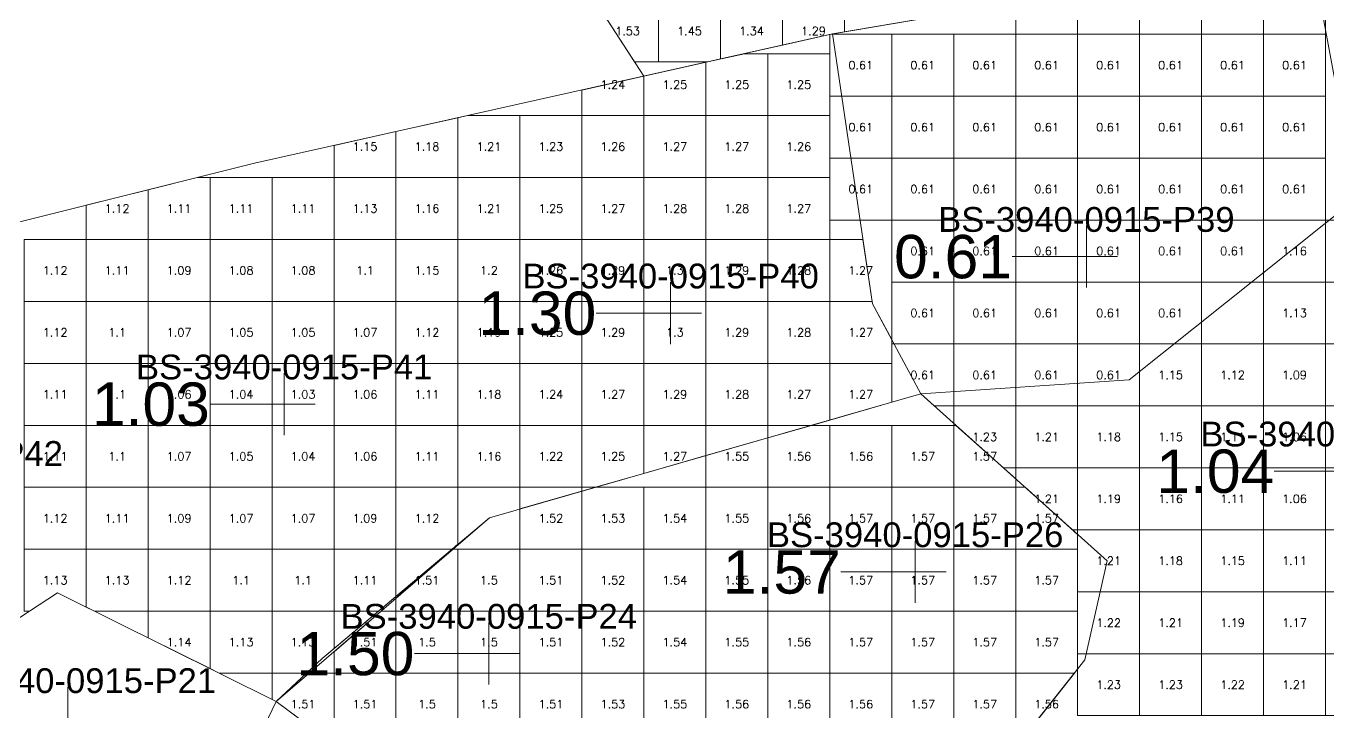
# Model space of a CAD drawing. Header units: inches. Extents: x 470001 to 470123, y 4349638 to 4349734.
# Drawn here: x 470027.65 to 470048.66, y 4349647.57 to 4349658.65 of the extents above; entities that cross this region are included whole.
import ezdxf
from ezdxf.enums import TextEntityAlignment as Align

# ---------------------------------------------------------------- set-up
doc = ezdxf.new("R2010")
doc.units = ezdxf.units.IN
doc.header["$MEASUREMENT"] = 0
for name, color, linetype, lineweight in [('0.500-1.000', 7, 'Continuous', 0), ('1.500-3.000', 7, 'Continuous', 0), ('点', 7, 'Continuous', 0), ('爆区方格网', 7, 'Continuous', 0), ('线条', 7, 'Continuous', 0), ('钻孔', 7, 'Continuous', 0)]:
    doc.layers.add(name, color=color, linetype=linetype, lineweight=lineweight)
doc.styles.add('3dmine_textStyle_1', font='txt.shx', dxfattribs={"height": 1, "bigfont": 'gbcbig.shx'})
doc.styles.add('3dmine_textStyle_2', font='arial.ttf', dxfattribs={"height": 1})

msp = doc.modelspace()

# ---------------------------------------------------------------- hatches: boundary and pattern name
at = {"layer": '钻孔', "linetype": 'Continuous', "lineweight": 0, "true_color": 0x00ffff, "extrusion": (0, 1, 0)}
msp.add_hatch(color=4, dxfattribs=at).paths.add_polyline_path([(-470045.76, 3930.209), (-470044.76, 3930.209), (-470044.76, 3940.209), (-470045.76, 3940.209)], flags=0)
at = {"layer": '钻孔', "linetype": 'Continuous', "lineweight": 0, "true_color": 0x0000ff, "extrusion": (0, 1, 0)}
for points in [[(-470039.051, 3929.98), (-470038.051, 3929.98), (-470038.051, 3939.98), (-470039.051, 3939.98)], [(-470032.815, 3929.726), (-470031.815, 3929.726), (-470031.815, 3939.726), (-470032.815, 3939.726)]]:
    msp.add_hatch(color=5, dxfattribs=at).paths.add_polyline_path(points, flags=0)
at = {"layer": '钻孔', "linetype": 'Continuous', "lineweight": 0, "true_color": 0xff0000, "extrusion": (0, 1, 0)}
for points in [[(-470042.997, 3930.263), (-470041.997, 3930.263), (-470041.997, 3940.263), (-470042.997, 3940.263)], [(-470036.116, 3930.095), (-470035.116, 3930.095), (-470035.116, 3940.095), (-470036.116, 3940.095)]]:
    msp.add_hatch(color=1, dxfattribs=at).paths.add_polyline_path(points, flags=0)

# ---------------------------------------------------------------- linework, layer by layer
at = {"color": 1, "linetype": 'Continuous', "lineweight": 0, "true_color": 0xff0000, "elevation": 1971.02}
msp.add_lwpolyline([(470029.747, 4349659.666), (470036.478, 4349659.6), (470037.619, 4349657.838), (470040.643, 4349658.515), (470048.386, 4349659.836), (470053.816, 4349660.878)], dxfattribs=at)
at = {"color": 7, "linetype": 'Continuous', "lineweight": 0}
for points, elevation in [([(470053.816, 4349660.878), (470048.386, 4349659.836), (470049.125, 4349655.871)], 3935.364), ([(470000.618, 4349644.028), (470003.426, 4349640.811), (470006.746, 4349640.564), (470011.725, 4349638.697), (470020.866, 4349638.2), (470021.897, 4349640.896), (470023.219, 4349642.756), (470026.249, 4349644.911), (470024.15, 4349646.879), (470028.158, 4349649.496), (470031.686, 4349647.744), (470032.425, 4349648.437), (470035.13, 4349650.711), (470042.09, 4349652.708), (470042.09, 4349652.708), (470041.308, 4349654.163), (470040.661, 4349658.519), (470031.336, 4349656.433), (470025.068, 4349654.87), (470017.277, 4349652.328), (470006.69, 4349647.902), (470003.474, 4349646.45), (470000.618, 4349644.028)], 3935.364), ([(470027.679, 4349645.435), (470030.993, 4349646.298), (470031.686, 4349647.744), (470035.317, 4349645.041), (470039.466, 4349642.957), (470042.451, 4349644.322), (470042.562, 4349645.668), (470044.736, 4349648.414), (470045.096, 4349650.012), (470042.09, 4349652.708), (470045.45, 4349652.937), (470049.125, 4349655.871)], 3935.363)]:
    msp.add_lwpolyline(points, dxfattribs=dict(at, elevation=elevation))
at = {"layer": '0.500-1.000', "color": 4, "linetype": 'Continuous', "lineweight": 0, "true_color": 0x00ffff}
msp.add_lwpolyline([(470049.125, 4349655.871), (470045.45, 4349652.937), (470042.09, 4349652.708), (470041.308, 4349654.163), (470040.661, 4349658.519), (470048.386, 4349659.836), (470049.125, 4349655.871)], dxfattribs=at)
at = {"layer": '1.500-3.000', "color": 1, "linetype": 'Continuous', "lineweight": 0, "true_color": 0xff0000}
msp.add_lwpolyline([(470045.096, 4349650.012), (470044.736, 4349648.414), (470043.047, 4349646.28), (470042.562, 4349645.668), (470042.451, 4349644.322), (470039.466, 4349642.957), (470035.741, 4349644.828), (470035.317, 4349645.041), (470031.686, 4349647.744), (470035.13, 4349650.711), (470038.1, 4349651.563), (470042.09, 4349652.708), (470045.096, 4349650.012)], dxfattribs=at)
at = {"layer": '点', "color": 138, "linetype": 'Continuous', "lineweight": 0, "true_color": 0x004c4c}
for points, elevation in [([(470044.76, 4349654.425), (470044.76, 4349655.425)], 3940.209), ([(470045.26, 4349654.925), (470044.26, 4349654.925)], 3940.209), ([(470038.051, 4349653.512), (470038.051, 4349654.512)], 3939.98), ([(470038.551, 4349654.012), (470037.551, 4349654.012)], 3939.98), ([(470031.815, 4349652.043), (470031.815, 4349653.043)], 3939.726), ([(470032.315, 4349652.543), (470031.315, 4349652.543)], 3939.726), ([(470049.492, 4349651.461), (470048.492, 4349651.461)], 3940.596), ([(470041.997, 4349649.335), (470041.997, 4349650.335)], 3940.263), ([(470042.497, 4349649.835), (470041.497, 4349649.835)], 3940.263), ([(470035.116, 4349648.018), (470035.116, 4349649.018)], 3940.095), ([(470035.616, 4349648.518), (470034.616, 4349648.518)], 3940.095), ([(470028.325, 4349646.98), (470028.325, 4349647.98)], 3939.775)]:
    msp.add_lwpolyline(points, dxfattribs=dict(at, elevation=elevation))
at = {"layer": '爆区方格网', "color": 4, "linetype": 'Continuous', "lineweight": 0, "true_color": 0x00ffff, "elevation": 3940.209}
for points in [[(470046.619, 4349658.515), (470045.619, 4349658.515), (470045.619, 4349659.364), (470046.5, 4349659.515), (470046.619, 4349659.515), (470046.619, 4349658.515)], [(470047.619, 4349658.515), (470046.619, 4349658.515), (470046.619, 4349659.515), (470047.619, 4349659.515), (470047.619, 4349658.515)], [(470048.619, 4349658.515), (470047.619, 4349658.515), (470047.619, 4349659.515), (470048.619, 4349659.515), (470048.619, 4349658.515)], [(470045.619, 4349658.515), (470044.619, 4349658.515), (470044.619, 4349659.194), (470045.619, 4349659.364), (470045.619, 4349658.515)], [(470044.619, 4349658.515), (470043.619, 4349658.515), (470043.619, 4349659.023), (470044.619, 4349659.194), (470044.619, 4349658.515)], [(470041.619, 4349657.515), (470040.619, 4349657.515), (470040.619, 4349658.509), (470040.643, 4349658.515), (470041.619, 4349658.515), (470041.619, 4349657.515)], [(470042.619, 4349657.515), (470041.619, 4349657.515), (470041.619, 4349658.515), (470042.619, 4349658.515), (470042.619, 4349657.515)], [(470043.619, 4349657.515), (470042.619, 4349657.515), (470042.619, 4349658.515), (470043.619, 4349658.515), (470043.619, 4349657.515)], [(470044.619, 4349657.515), (470043.619, 4349657.515), (470043.619, 4349658.515), (470044.619, 4349658.515), (470044.619, 4349657.515)], [(470045.619, 4349657.515), (470044.619, 4349657.515), (470044.619, 4349658.515), (470045.619, 4349658.515), (470045.619, 4349657.515)], [(470046.619, 4349657.515), (470045.619, 4349657.515), (470045.619, 4349658.515), (470046.619, 4349658.515), (470046.619, 4349657.515)], [(470047.619, 4349657.515), (470046.619, 4349657.515), (470046.619, 4349658.515), (470047.619, 4349658.515), (470047.619, 4349657.515)], [(470048.619, 4349657.515), (470047.619, 4349657.515), (470047.619, 4349658.515), (470048.619, 4349658.515), (470048.619, 4349657.515)], [(470041.619, 4349656.515), (470040.619, 4349656.515), (470040.619, 4349657.515), (470041.619, 4349657.515), (470041.619, 4349656.515)], [(470042.619, 4349656.515), (470041.619, 4349656.515), (470041.619, 4349657.515), (470042.619, 4349657.515), (470042.619, 4349656.515)], [(470043.619, 4349656.515), (470042.619, 4349656.515), (470042.619, 4349657.515), (470043.619, 4349657.515), (470043.619, 4349656.515)], [(470044.619, 4349656.515), (470043.619, 4349656.515), (470043.619, 4349657.515), (470044.619, 4349657.515), (470044.619, 4349656.515)], [(470045.619, 4349656.515), (470044.619, 4349656.515), (470044.619, 4349657.515), (470045.619, 4349657.515), (470045.619, 4349656.515)], [(470046.619, 4349656.515), (470045.619, 4349656.515), (470045.619, 4349657.515), (470046.619, 4349657.515), (470046.619, 4349656.515)], [(470047.619, 4349656.515), (470046.619, 4349656.515), (470046.619, 4349657.515), (470047.619, 4349657.515), (470047.619, 4349656.515)], [(470048.619, 4349656.515), (470047.619, 4349656.515), (470047.619, 4349657.515), (470048.619, 4349657.515), (470048.619, 4349656.515)], [(470041.619, 4349655.515), (470040.619, 4349655.515), (470040.619, 4349656.515), (470041.619, 4349656.515), (470041.619, 4349655.515)], [(470042.619, 4349655.515), (470041.619, 4349655.515), (470041.619, 4349656.515), (470042.619, 4349656.515), (470042.619, 4349655.515)], [(470043.619, 4349655.515), (470042.619, 4349655.515), (470042.619, 4349656.515), (470043.619, 4349656.515), (470043.619, 4349655.515)], [(470044.619, 4349655.515), (470043.619, 4349655.515), (470043.619, 4349656.515), (470044.619, 4349656.515), (470044.619, 4349655.515)], [(470045.619, 4349655.515), (470044.619, 4349655.515), (470044.619, 4349656.515), (470045.619, 4349656.515), (470045.619, 4349655.515)], [(470046.619, 4349655.515), (470045.619, 4349655.515), (470045.619, 4349656.515), (470046.619, 4349656.515), (470046.619, 4349655.515)], [(470047.619, 4349655.515), (470046.619, 4349655.515), (470046.619, 4349656.515), (470047.619, 4349656.515), (470047.619, 4349655.515)], [(470048.619, 4349655.515), (470047.619, 4349655.515), (470047.619, 4349656.515), (470048.619, 4349656.515), (470048.619, 4349655.515)], [(470042.619, 4349654.515), (470041.619, 4349654.515), (470041.619, 4349655.515), (470042.619, 4349655.515), (470042.619, 4349654.515)], [(470043.619, 4349654.515), (470042.619, 4349654.515), (470042.619, 4349655.515), (470043.619, 4349655.515), (470043.619, 4349654.515)], [(470044.619, 4349654.515), (470043.619, 4349654.515), (470043.619, 4349655.515), (470044.619, 4349655.515), (470044.619, 4349654.515)], [(470045.619, 4349654.515), (470044.619, 4349654.515), (470044.619, 4349655.515), (470045.619, 4349655.515), (470045.619, 4349654.515)], [(470046.619, 4349654.515), (470045.619, 4349654.515), (470045.619, 4349655.515), (470046.619, 4349655.515), (470046.619, 4349654.515)], [(470047.619, 4349654.515), (470046.619, 4349654.515), (470046.619, 4349655.515), (470047.619, 4349655.515), (470047.619, 4349654.515)], [(470042.619, 4349653.515), (470041.619, 4349653.515), (470041.619, 4349654.515), (470042.619, 4349654.515), (470042.619, 4349653.515)], [(470043.619, 4349653.515), (470042.619, 4349653.515), (470042.619, 4349654.515), (470043.619, 4349654.515), (470043.619, 4349653.515)], [(470044.619, 4349653.515), (470043.619, 4349653.515), (470043.619, 4349654.515), (470044.619, 4349654.515), (470044.619, 4349653.515)], [(470045.619, 4349653.515), (470044.619, 4349653.515), (470044.619, 4349654.515), (470045.619, 4349654.515), (470045.619, 4349653.515)], [(470046.619, 4349653.515), (470045.619, 4349653.515), (470045.619, 4349654.515), (470046.619, 4349654.515), (470046.619, 4349653.515)], [(470042.619, 4349652.515), (470042.305, 4349652.515), (470042.09, 4349652.708), (470041.619, 4349652.573), (470041.619, 4349653.515), (470042.619, 4349653.515), (470042.619, 4349652.515)], [(470043.619, 4349652.515), (470042.619, 4349652.515), (470042.619, 4349653.515), (470043.619, 4349653.515), (470043.619, 4349652.515)], [(470044.619, 4349652.515), (470043.619, 4349652.515), (470043.619, 4349653.515), (470044.619, 4349653.515), (470044.619, 4349652.515)], [(470045.619, 4349652.515), (470044.619, 4349652.515), (470044.619, 4349653.515), (470045.619, 4349653.515), (470045.619, 4349652.515)]]:
    msp.add_lwpolyline(points, dxfattribs=at)
at = {"layer": '爆区方格网', "color": 1, "linetype": 'Continuous', "lineweight": 0, "true_color": 0xff0000}
for points, elevation in [([(470037.856, 4349658.067), (470037.47, 4349658.067), (470036.856, 4349659.016), (470036.856, 4349659.067), (470037.856, 4349659.067), (470037.856, 4349658.067)], 3941.2), ([(470038.856, 4349658.115), (470038.644, 4349658.067), (470037.856, 4349658.067), (470037.856, 4349659.067), (470038.856, 4349659.067), (470038.856, 4349658.115)], 3941.2), ([(470039.856, 4349658.339), (470038.856, 4349658.115), (470038.856, 4349659.067), (470039.856, 4349659.067), (470039.856, 4349658.339)], 3941.2), ([(470040.856, 4349658.551), (470040.643, 4349658.515), (470039.856, 4349658.339), (470039.856, 4349659.067), (470040.856, 4349659.067), (470040.856, 4349658.551)], 3941.2), ([(470039.619, 4349651.999), (470038.619, 4349651.712), (470038.619, 4349652.201), (470039.619, 4349652.201), (470039.619, 4349651.999)], 3940.263), ([(470039.619, 4349651.999), (470039.619, 4349652.201), (470040.324, 4349652.201), (470039.619, 4349651.999)], 3940.263), ([(470040.619, 4349651.201), (470039.619, 4349651.201), (470039.619, 4349651.999), (470040.324, 4349652.201), (470040.619, 4349652.201), (470040.619, 4349651.201)], 3940.263), ([(470041.619, 4349651.201), (470040.619, 4349651.201), (470040.619, 4349652.201), (470041.619, 4349652.201), (470041.619, 4349651.201)], 3940.263), ([(470042.619, 4349651.201), (470041.619, 4349651.201), (470041.619, 4349652.201), (470042.619, 4349652.201), (470042.619, 4349651.201)], 3940.263), ([(470043.619, 4349651.336), (470043.619, 4349651.201), (470042.619, 4349651.201), (470042.619, 4349652.201), (470042.655, 4349652.201), (470043.619, 4349651.336)], 3940.263), ([(470039.619, 4349651.201), (470038.619, 4349651.201), (470038.619, 4349651.712), (470039.619, 4349651.999), (470039.619, 4349651.201)], 3940.263), ([(470036.619, 4349651.138), (470035.619, 4349650.851), (470035.619, 4349651.201), (470036.619, 4349651.201), (470036.619, 4349651.138)], 3940.263), ([(470036.619, 4349650.201), (470035.619, 4349650.201), (470035.619, 4349650.851), (470036.619, 4349651.138), (470036.619, 4349650.201)], 3940.263), ([(470036.619, 4349651.138), (470036.619, 4349651.201), (470036.839, 4349651.201), (470036.619, 4349651.138)], 3940.263), ([(470037.619, 4349650.201), (470036.619, 4349650.201), (470036.619, 4349651.138), (470036.839, 4349651.201), (470037.619, 4349651.201), (470037.619, 4349650.201)], 3940.263), ([(470038.619, 4349650.201), (470037.619, 4349650.201), (470037.619, 4349651.201), (470038.619, 4349651.201), (470038.619, 4349650.201)], 3940.263), ([(470039.619, 4349650.201), (470038.619, 4349650.201), (470038.619, 4349651.201), (470039.619, 4349651.201), (470039.619, 4349650.201)], 3940.263), ([(470040.619, 4349650.201), (470039.619, 4349650.201), (470039.619, 4349651.201), (470040.619, 4349651.201), (470040.619, 4349650.201)], 3940.263), ([(470041.619, 4349650.201), (470040.619, 4349650.201), (470040.619, 4349651.201), (470041.619, 4349651.201), (470041.619, 4349650.201)], 3940.263), ([(470042.619, 4349650.201), (470041.619, 4349650.201), (470041.619, 4349651.201), (470042.619, 4349651.201), (470042.619, 4349650.201)], 3940.263), ([(470043.619, 4349650.201), (470042.619, 4349650.201), (470042.619, 4349651.201), (470043.619, 4349651.201), (470043.619, 4349650.201)], 3940.263), ([(470044.619, 4349650.439), (470044.619, 4349650.201), (470043.619, 4349650.201), (470043.619, 4349651.201), (470043.77, 4349651.201), (470044.619, 4349650.439)], 3940.263), ([(470033.619, 4349649.44), (470033.619, 4349650.201), (470034.524, 4349650.201), (470033.619, 4349649.44)], 3940.263), ([(470034.619, 4349649.201), (470033.619, 4349649.201), (470033.619, 4349649.409), (470034.539, 4349650.201), (470034.619, 4349650.201), (470034.619, 4349649.201)], 3940.263), ([(470035.619, 4349649.201), (470034.619, 4349649.201), (470034.619, 4349650.201), (470035.619, 4349650.201), (470035.619, 4349649.201)], 3940.263), ([(470036.619, 4349649.201), (470035.619, 4349649.201), (470035.619, 4349650.201), (470036.619, 4349650.201), (470036.619, 4349649.201)], 3940.263), ([(470037.619, 4349649.201), (470036.619, 4349649.201), (470036.619, 4349650.201), (470037.619, 4349650.201), (470037.619, 4349649.201)], 3940.263), ([(470038.619, 4349649.201), (470037.619, 4349649.201), (470037.619, 4349650.201), (470038.619, 4349650.201), (470038.619, 4349649.201)], 3940.263), ([(470039.619, 4349649.201), (470038.619, 4349649.201), (470038.619, 4349650.201), (470039.619, 4349650.201), (470039.619, 4349649.201)], 3940.263), ([(470040.619, 4349649.201), (470039.619, 4349649.201), (470039.619, 4349650.201), (470040.619, 4349650.201), (470040.619, 4349649.201)], 3940.263), ([(470041.619, 4349649.201), (470040.619, 4349649.201), (470040.619, 4349650.201), (470041.619, 4349650.201), (470041.619, 4349649.201)], 3940.263), ([(470042.619, 4349649.201), (470041.619, 4349649.201), (470041.619, 4349650.201), (470042.619, 4349650.201), (470042.619, 4349649.201)], 3940.263), ([(470043.619, 4349649.201), (470042.619, 4349649.201), (470042.619, 4349650.201), (470043.619, 4349650.201), (470043.619, 4349649.201)], 3940.263), ([(470044.619, 4349649.201), (470043.619, 4349649.201), (470043.619, 4349650.201), (470044.619, 4349650.201), (470044.619, 4349649.201)], 3940.263), ([(470032.619, 4349648.599), (470032.619, 4349649.201), (470033.335, 4349649.201), (470032.619, 4349648.599)], 3940.263), ([(470033.619, 4349648.201), (470032.619, 4349648.201), (470032.619, 4349648.548), (470033.378, 4349649.201), (470033.619, 4349649.201), (470033.619, 4349648.201)], 3940.263), ([(470034.619, 4349648.201), (470033.619, 4349648.201), (470033.619, 4349649.201), (470034.619, 4349649.201), (470034.619, 4349648.201)], 3940.263), ([(470035.619, 4349648.201), (470034.619, 4349648.201), (470034.619, 4349649.201), (470035.619, 4349649.201), (470035.619, 4349648.201)], 3940.263), ([(470036.619, 4349648.201), (470035.619, 4349648.201), (470035.619, 4349649.201), (470036.619, 4349649.201), (470036.619, 4349648.201)], 3940.263), ([(470037.619, 4349648.201), (470036.619, 4349648.201), (470036.619, 4349649.201), (470037.619, 4349649.201), (470037.619, 4349648.201)], 3940.263), ([(470038.619, 4349648.201), (470037.619, 4349648.201), (470037.619, 4349649.201), (470038.619, 4349649.201), (470038.619, 4349648.201)], 3940.263), ([(470039.619, 4349648.201), (470038.619, 4349648.201), (470038.619, 4349649.201), (470039.619, 4349649.201), (470039.619, 4349648.201)], 3940.263), ([(470040.619, 4349648.201), (470039.619, 4349648.201), (470039.619, 4349649.201), (470040.619, 4349649.201), (470040.619, 4349648.201)], 3940.263), ([(470041.619, 4349648.201), (470040.619, 4349648.201), (470040.619, 4349649.201), (470041.619, 4349649.201), (470041.619, 4349648.201)], 3940.263), ([(470042.619, 4349648.201), (470041.619, 4349648.201), (470041.619, 4349649.201), (470042.619, 4349649.201), (470042.619, 4349648.201)], 3940.263), ([(470043.619, 4349648.201), (470042.619, 4349648.201), (470042.619, 4349649.201), (470043.619, 4349649.201), (470043.619, 4349648.201)], 3940.263), ([(470044.619, 4349648.266), (470044.568, 4349648.201), (470043.619, 4349648.201), (470043.619, 4349649.201), (470044.619, 4349649.201), (470044.619, 4349648.266)], 3940.263), ([(470031.686, 4349647.744), (470031.619, 4349647.778), (470031.619, 4349648.201), (470032.174, 4349648.201), (470031.686, 4349647.744)], 3940.263), ([(470032.619, 4349647.201), (470032.415, 4349647.201), (470031.686, 4349647.744), (470032.217, 4349648.201), (470032.619, 4349648.201), (470032.619, 4349647.201)], 3940.263), ([(470033.619, 4349647.201), (470032.619, 4349647.201), (470032.619, 4349648.201), (470033.619, 4349648.201), (470033.619, 4349647.201)], 3940.263), ([(470034.619, 4349647.201), (470033.619, 4349647.201), (470033.619, 4349648.201), (470034.619, 4349648.201), (470034.619, 4349647.201)], 3940.263), ([(470035.619, 4349647.201), (470034.619, 4349647.201), (470034.619, 4349648.201), (470035.619, 4349648.201), (470035.619, 4349647.201)], 3940.263), ([(470036.619, 4349647.201), (470035.619, 4349647.201), (470035.619, 4349648.201), (470036.619, 4349648.201), (470036.619, 4349647.201)], 3940.263), ([(470037.619, 4349647.201), (470036.619, 4349647.201), (470036.619, 4349648.201), (470037.619, 4349648.201), (470037.619, 4349647.201)], 3940.263), ([(470038.619, 4349647.201), (470037.619, 4349647.201), (470037.619, 4349648.201), (470038.619, 4349648.201), (470038.619, 4349647.201)], 3940.263), ([(470039.619, 4349647.201), (470038.619, 4349647.201), (470038.619, 4349648.201), (470039.619, 4349648.201), (470039.619, 4349647.201)], 3940.263), ([(470040.619, 4349647.201), (470039.619, 4349647.201), (470039.619, 4349648.201), (470040.619, 4349648.201), (470040.619, 4349647.201)], 3940.263), ([(470041.619, 4349647.201), (470040.619, 4349647.201), (470040.619, 4349648.201), (470041.619, 4349648.201), (470041.619, 4349647.201)], 3940.263), ([(470042.619, 4349647.201), (470041.619, 4349647.201), (470041.619, 4349648.201), (470042.619, 4349648.201), (470042.619, 4349647.201)], 3940.263), ([(470043.619, 4349647.201), (470042.619, 4349647.201), (470042.619, 4349648.201), (470043.619, 4349648.201), (470043.619, 4349647.201)], 3940.263), ([(470043.776, 4349647.201), (470043.619, 4349647.201), (470043.619, 4349648.201), (470044.568, 4349648.201), (470043.776, 4349647.201)], 3940.263)]:
    msp.add_lwpolyline(points, dxfattribs=dict(at, elevation=elevation))
at = {"layer": '爆区方格网', "color": 5, "linetype": 'Continuous', "lineweight": 0, "true_color": 0x0000ff}
for points, elevation in [([(470039.619, 4349657.201), (470038.619, 4349657.201), (470038.619, 4349658.062), (470039.242, 4349658.201), (470039.619, 4349658.201), (470039.619, 4349657.201)], 3938.734), ([(470040.619, 4349657.515), (470040.619, 4349657.201), (470039.619, 4349657.201), (470039.619, 4349658.201), (470040.619, 4349658.201), (470040.619, 4349657.515)], 3938.734), ([(470038.619, 4349657.201), (470037.619, 4349657.201), (470037.619, 4349657.838), (470038.619, 4349658.062), (470038.619, 4349657.201)], 3938.734), ([(470037.619, 4349657.201), (470036.619, 4349657.201), (470036.619, 4349657.614), (470037.619, 4349657.838), (470037.619, 4349657.201)], 3938.734), ([(470034.619, 4349656.201), (470033.619, 4349656.201), (470033.619, 4349656.943), (470034.619, 4349657.167), (470034.619, 4349656.201)], 3938.734), ([(470035.619, 4349656.201), (470034.619, 4349656.201), (470034.619, 4349657.167), (470034.772, 4349657.201), (470035.619, 4349657.201), (470035.619, 4349656.201)], 3938.734), ([(470036.619, 4349656.201), (470035.619, 4349656.201), (470035.619, 4349657.201), (470036.619, 4349657.201), (470036.619, 4349656.201)], 3938.734), ([(470037.619, 4349656.201), (470036.619, 4349656.201), (470036.619, 4349657.201), (470037.619, 4349657.201), (470037.619, 4349656.201)], 3938.734), ([(470038.619, 4349656.201), (470037.619, 4349656.201), (470037.619, 4349657.201), (470038.619, 4349657.201), (470038.619, 4349656.201)], 3938.734), ([(470039.619, 4349656.201), (470038.619, 4349656.201), (470038.619, 4349657.201), (470039.619, 4349657.201), (470039.619, 4349656.201)], 3938.734), ([(470040.619, 4349656.515), (470040.619, 4349656.201), (470039.619, 4349656.201), (470039.619, 4349657.201), (470040.619, 4349657.201), (470040.619, 4349656.515)], 3938.734), ([(470033.619, 4349656.201), (470032.619, 4349656.201), (470032.619, 4349656.72), (470033.619, 4349656.943), (470033.619, 4349656.201)], 3938.734), ([(470030.619, 4349655.201), (470029.619, 4349655.201), (470029.619, 4349656.005), (470030.408, 4349656.201), (470030.619, 4349656.201), (470030.619, 4349655.201)], 3938.734), ([(470031.619, 4349655.201), (470030.619, 4349655.201), (470030.619, 4349656.201), (470031.619, 4349656.201), (470031.619, 4349655.201)], 3938.734), ([(470032.619, 4349655.201), (470031.619, 4349655.201), (470031.619, 4349656.201), (470032.619, 4349656.201), (470032.619, 4349655.201)], 3938.734), ([(470033.619, 4349655.201), (470032.619, 4349655.201), (470032.619, 4349656.201), (470033.619, 4349656.201), (470033.619, 4349655.201)], 3938.734), ([(470034.619, 4349655.201), (470033.619, 4349655.201), (470033.619, 4349656.201), (470034.619, 4349656.201), (470034.619, 4349655.201)], 3938.734), ([(470035.619, 4349655.201), (470034.619, 4349655.201), (470034.619, 4349656.201), (470035.619, 4349656.201), (470035.619, 4349655.201)], 3938.734), ([(470036.619, 4349655.201), (470035.619, 4349655.201), (470035.619, 4349656.201), (470036.619, 4349656.201), (470036.619, 4349655.201)], 3938.734), ([(470037.619, 4349655.201), (470036.619, 4349655.201), (470036.619, 4349656.201), (470037.619, 4349656.201), (470037.619, 4349655.201)], 3938.734), ([(470038.619, 4349655.201), (470037.619, 4349655.201), (470037.619, 4349656.201), (470038.619, 4349656.201), (470038.619, 4349655.201)], 3938.734), ([(470039.619, 4349655.201), (470038.619, 4349655.201), (470038.619, 4349656.201), (470039.619, 4349656.201), (470039.619, 4349655.201)], 3938.734), ([(470040.619, 4349655.515), (470040.619, 4349655.201), (470039.619, 4349655.201), (470039.619, 4349656.201), (470040.619, 4349656.201), (470040.619, 4349655.515)], 3938.734), ([(470029.619, 4349655.201), (470028.619, 4349655.201), (470028.619, 4349655.755), (470029.619, 4349656.005), (470029.619, 4349655.201)], 3938.734), ([(470048.619, 4349654.515), (470047.619, 4349654.515), (470047.619, 4349655.515), (470048.619, 4349655.515), (470048.619, 4349654.515)], 3940.213), ([(470049.619, 4349655.213), (470049.619, 4349654.515), (470048.619, 4349654.515), (470048.619, 4349655.515), (470049.392, 4349655.515), (470049.619, 4349655.213)], 3940.213), ([(470028.619, 4349654.201), (470027.619, 4349654.201), (470027.619, 4349655.201), (470028.619, 4349655.201), (470028.619, 4349654.201)], 3938.734), ([(470029.619, 4349654.201), (470028.619, 4349654.201), (470028.619, 4349655.201), (470029.619, 4349655.201), (470029.619, 4349654.201)], 3938.734), ([(470030.619, 4349654.201), (470029.619, 4349654.201), (470029.619, 4349655.201), (470030.619, 4349655.201), (470030.619, 4349654.201)], 3938.734), ([(470031.619, 4349654.201), (470030.619, 4349654.201), (470030.619, 4349655.201), (470031.619, 4349655.201), (470031.619, 4349654.201)], 3938.734), ([(470032.619, 4349654.201), (470031.619, 4349654.201), (470031.619, 4349655.201), (470032.619, 4349655.201), (470032.619, 4349654.201)], 3938.734), ([(470033.619, 4349654.201), (470032.619, 4349654.201), (470032.619, 4349655.201), (470033.619, 4349655.201), (470033.619, 4349654.201)], 3938.734), ([(470034.619, 4349654.201), (470033.619, 4349654.201), (470033.619, 4349655.201), (470034.619, 4349655.201), (470034.619, 4349654.201)], 3938.734), ([(470035.619, 4349654.201), (470034.619, 4349654.201), (470034.619, 4349655.201), (470035.619, 4349655.201), (470035.619, 4349654.201)], 3938.734), ([(470036.619, 4349654.201), (470035.619, 4349654.201), (470035.619, 4349655.201), (470036.619, 4349655.201), (470036.619, 4349654.201)], 3938.734), ([(470037.619, 4349654.201), (470036.619, 4349654.201), (470036.619, 4349655.201), (470037.619, 4349655.201), (470037.619, 4349654.201)], 3938.734), ([(470038.619, 4349654.201), (470037.619, 4349654.201), (470037.619, 4349655.201), (470038.619, 4349655.201), (470038.619, 4349654.201)], 3938.734), ([(470039.619, 4349654.201), (470038.619, 4349654.201), (470038.619, 4349655.201), (470039.619, 4349655.201), (470039.619, 4349654.201)], 3938.734), ([(470040.619, 4349654.201), (470039.619, 4349654.201), (470039.619, 4349655.201), (470040.619, 4349655.201), (470040.619, 4349654.201)], 3938.734), ([(470041.302, 4349654.201), (470040.619, 4349654.201), (470040.619, 4349655.201), (470041.154, 4349655.201), (470041.302, 4349654.201)], 3938.734), ([(470048.619, 4349653.515), (470047.619, 4349653.515), (470047.619, 4349654.515), (470048.619, 4349654.515), (470048.619, 4349653.515)], 3940.213), ([(470049.619, 4349653.515), (470048.619, 4349653.515), (470048.619, 4349654.515), (470049.619, 4349654.515), (470049.619, 4349653.515)], 3940.213), ([(470028.619, 4349653.201), (470027.619, 4349653.201), (470027.619, 4349654.201), (470028.619, 4349654.201), (470028.619, 4349653.201)], 3938.734), ([(470029.619, 4349653.201), (470028.619, 4349653.201), (470028.619, 4349654.201), (470029.619, 4349654.201), (470029.619, 4349653.201)], 3938.734), ([(470030.619, 4349653.201), (470029.619, 4349653.201), (470029.619, 4349654.201), (470030.619, 4349654.201), (470030.619, 4349653.201)], 3938.734), ([(470031.619, 4349653.201), (470030.619, 4349653.201), (470030.619, 4349654.201), (470031.619, 4349654.201), (470031.619, 4349653.201)], 3938.734), ([(470032.619, 4349653.201), (470031.619, 4349653.201), (470031.619, 4349654.201), (470032.619, 4349654.201), (470032.619, 4349653.201)], 3938.734), ([(470033.619, 4349653.201), (470032.619, 4349653.201), (470032.619, 4349654.201), (470033.619, 4349654.201), (470033.619, 4349653.201)], 3938.734), ([(470034.619, 4349653.201), (470033.619, 4349653.201), (470033.619, 4349654.201), (470034.619, 4349654.201), (470034.619, 4349653.201)], 3938.734), ([(470035.619, 4349653.201), (470034.619, 4349653.201), (470034.619, 4349654.201), (470035.619, 4349654.201), (470035.619, 4349653.201)], 3938.734), ([(470036.619, 4349653.201), (470035.619, 4349653.201), (470035.619, 4349654.201), (470036.619, 4349654.201), (470036.619, 4349653.201)], 3938.734), ([(470037.619, 4349653.201), (470036.619, 4349653.201), (470036.619, 4349654.201), (470037.619, 4349654.201), (470037.619, 4349653.201)], 3938.734), ([(470038.619, 4349653.201), (470037.619, 4349653.201), (470037.619, 4349654.201), (470038.619, 4349654.201), (470038.619, 4349653.201)], 3938.734), ([(470039.619, 4349653.201), (470038.619, 4349653.201), (470038.619, 4349654.201), (470039.619, 4349654.201), (470039.619, 4349653.201)], 3938.734), ([(470040.619, 4349653.201), (470039.619, 4349653.201), (470039.619, 4349654.201), (470040.619, 4349654.201), (470040.619, 4349653.201)], 3938.734), ([(470041.308, 4349654.163), (470041.619, 4349653.585), (470041.619, 4349653.515), (470041.619, 4349653.201), (470040.619, 4349653.201), (470040.619, 4349654.201), (470041.302, 4349654.201), (470041.308, 4349654.163)], 3938.734), ([(470046.619, 4349652.515), (470045.619, 4349652.515), (470045.619, 4349653.515), (470046.619, 4349653.515), (470046.619, 4349652.515)], 3940.213), ([(470047.619, 4349652.515), (470046.619, 4349652.515), (470046.619, 4349653.515), (470047.619, 4349653.515), (470047.619, 4349652.515)], 3940.213), ([(470048.619, 4349652.515), (470047.619, 4349652.515), (470047.619, 4349653.515), (470048.619, 4349653.515), (470048.619, 4349652.515)], 3940.213), ([(470049.619, 4349652.515), (470048.619, 4349652.515), (470048.619, 4349653.515), (470049.619, 4349653.515), (470049.619, 4349652.515)], 3940.213), ([(470028.619, 4349652.201), (470027.619, 4349652.201), (470027.619, 4349653.201), (470028.619, 4349653.201), (470028.619, 4349652.201)], 3938.734), ([(470029.619, 4349652.201), (470028.619, 4349652.201), (470028.619, 4349653.201), (470029.619, 4349653.201), (470029.619, 4349652.201)], 3938.734), ([(470030.619, 4349652.201), (470029.619, 4349652.201), (470029.619, 4349653.201), (470030.619, 4349653.201), (470030.619, 4349652.201)], 3938.734), ([(470031.619, 4349652.201), (470030.619, 4349652.201), (470030.619, 4349653.201), (470031.619, 4349653.201), (470031.619, 4349652.201)], 3938.734), ([(470032.619, 4349652.201), (470031.619, 4349652.201), (470031.619, 4349653.201), (470032.619, 4349653.201), (470032.619, 4349652.201)], 3938.734), ([(470033.619, 4349652.201), (470032.619, 4349652.201), (470032.619, 4349653.201), (470033.619, 4349653.201), (470033.619, 4349652.201)], 3938.734), ([(470034.619, 4349652.201), (470033.619, 4349652.201), (470033.619, 4349653.201), (470034.619, 4349653.201), (470034.619, 4349652.201)], 3938.734), ([(470035.619, 4349652.201), (470034.619, 4349652.201), (470034.619, 4349653.201), (470035.619, 4349653.201), (470035.619, 4349652.201)], 3938.734), ([(470036.619, 4349652.201), (470035.619, 4349652.201), (470035.619, 4349653.201), (470036.619, 4349653.201), (470036.619, 4349652.201)], 3938.734), ([(470037.619, 4349652.201), (470036.619, 4349652.201), (470036.619, 4349653.201), (470037.619, 4349653.201), (470037.619, 4349652.201)], 3938.734), ([(470038.619, 4349652.201), (470037.619, 4349652.201), (470037.619, 4349653.201), (470038.619, 4349653.201), (470038.619, 4349652.201)], 3938.734), ([(470039.619, 4349652.201), (470038.619, 4349652.201), (470038.619, 4349653.201), (470039.619, 4349653.201), (470039.619, 4349652.201)], 3938.734), ([(470040.619, 4349652.286), (470040.324, 4349652.201), (470039.619, 4349652.201), (470039.619, 4349653.201), (470040.619, 4349653.201), (470040.619, 4349652.286)], 3938.734), ([(470041.619, 4349652.573), (470040.619, 4349652.286), (470040.619, 4349653.201), (470041.619, 4349653.201), (470041.619, 4349652.573)], 3938.734), ([(470043.619, 4349651.515), (470043.42, 4349651.515), (470042.655, 4349652.201), (470042.619, 4349652.201), (470042.619, 4349652.515), (470043.619, 4349652.515), (470043.619, 4349651.515)], 3940.213), ([(470044.619, 4349651.515), (470043.619, 4349651.515), (470043.619, 4349652.515), (470044.619, 4349652.515), (470044.619, 4349651.515)], 3940.213), ([(470045.619, 4349651.515), (470044.619, 4349651.515), (470044.619, 4349652.515), (470045.619, 4349652.515), (470045.619, 4349651.515)], 3940.213), ([(470046.619, 4349651.515), (470045.619, 4349651.515), (470045.619, 4349652.515), (470046.619, 4349652.515), (470046.619, 4349651.515)], 3940.213), ([(470047.619, 4349651.515), (470046.619, 4349651.515), (470046.619, 4349652.515), (470047.619, 4349652.515), (470047.619, 4349651.515)], 3940.213), ([(470048.619, 4349651.515), (470047.619, 4349651.515), (470047.619, 4349652.515), (470048.619, 4349652.515), (470048.619, 4349651.515)], 3940.213), ([(470049.619, 4349651.515), (470048.619, 4349651.515), (470048.619, 4349652.515), (470049.619, 4349652.515), (470049.619, 4349651.515)], 3940.213), ([(470028.619, 4349651.201), (470027.619, 4349651.201), (470027.619, 4349652.201), (470028.619, 4349652.201), (470028.619, 4349651.201)], 3938.734), ([(470029.619, 4349651.201), (470028.619, 4349651.201), (470028.619, 4349652.201), (470029.619, 4349652.201), (470029.619, 4349651.201)], 3938.734), ([(470030.619, 4349651.201), (470029.619, 4349651.201), (470029.619, 4349652.201), (470030.619, 4349652.201), (470030.619, 4349651.201)], 3938.734), ([(470031.619, 4349651.201), (470030.619, 4349651.201), (470030.619, 4349652.201), (470031.619, 4349652.201), (470031.619, 4349651.201)], 3938.734), ([(470032.619, 4349651.201), (470031.619, 4349651.201), (470031.619, 4349652.201), (470032.619, 4349652.201), (470032.619, 4349651.201)], 3938.734), ([(470033.619, 4349651.201), (470032.619, 4349651.201), (470032.619, 4349652.201), (470033.619, 4349652.201), (470033.619, 4349651.201)], 3938.734), ([(470034.619, 4349651.201), (470033.619, 4349651.201), (470033.619, 4349652.201), (470034.619, 4349652.201), (470034.619, 4349651.201)], 3938.734), ([(470035.619, 4349651.201), (470034.619, 4349651.201), (470034.619, 4349652.201), (470035.619, 4349652.201), (470035.619, 4349651.201)], 3938.734), ([(470036.619, 4349651.201), (470035.619, 4349651.201), (470035.619, 4349652.201), (470036.619, 4349652.201), (470036.619, 4349651.201)], 3938.734), ([(470037.619, 4349651.425), (470036.839, 4349651.201), (470036.619, 4349651.201), (470036.619, 4349652.201), (470037.619, 4349652.201), (470037.619, 4349651.425)], 3938.734), ([(470038.619, 4349651.712), (470037.619, 4349651.425), (470037.619, 4349652.201), (470038.619, 4349652.201), (470038.619, 4349651.712)], 3938.734), ([(470044.619, 4349650.515), (470044.535, 4349650.515), (470043.77, 4349651.201), (470043.619, 4349651.201), (470043.619, 4349651.336), (470043.619, 4349651.515), (470044.619, 4349651.515), (470044.619, 4349650.515)], 3940.213), ([(470045.619, 4349650.515), (470044.619, 4349650.515), (470044.619, 4349651.515), (470045.619, 4349651.515), (470045.619, 4349650.515)], 3940.213), ([(470046.619, 4349650.515), (470045.619, 4349650.515), (470045.619, 4349651.515), (470046.619, 4349651.515), (470046.619, 4349650.515)], 3940.213), ([(470047.619, 4349650.515), (470046.619, 4349650.515), (470046.619, 4349651.515), (470047.619, 4349651.515), (470047.619, 4349650.515)], 3940.213), ([(470048.619, 4349650.515), (470047.619, 4349650.515), (470047.619, 4349651.515), (470048.619, 4349651.515), (470048.619, 4349650.515)], 3940.213), ([(470049.619, 4349650.515), (470048.619, 4349650.515), (470048.619, 4349651.515), (470049.619, 4349651.515), (470049.619, 4349650.515)], 3940.213), ([(470028.619, 4349650.201), (470027.619, 4349650.201), (470027.619, 4349651.201), (470028.619, 4349651.201), (470028.619, 4349650.201)], 3938.734), ([(470029.619, 4349650.201), (470028.619, 4349650.201), (470028.619, 4349651.201), (470029.619, 4349651.201), (470029.619, 4349650.201)], 3938.734), ([(470030.619, 4349650.201), (470029.619, 4349650.201), (470029.619, 4349651.201), (470030.619, 4349651.201), (470030.619, 4349650.201)], 3938.734), ([(470031.619, 4349650.201), (470030.619, 4349650.201), (470030.619, 4349651.201), (470031.619, 4349651.201), (470031.619, 4349650.201)], 3938.734), ([(470032.619, 4349650.201), (470031.619, 4349650.201), (470031.619, 4349651.201), (470032.619, 4349651.201), (470032.619, 4349650.201)], 3938.734), ([(470033.619, 4349650.201), (470032.619, 4349650.201), (470032.619, 4349651.201), (470033.619, 4349651.201), (470033.619, 4349650.201)], 3938.734), ([(470034.619, 4349650.281), (470034.524, 4349650.201), (470033.619, 4349650.201), (470033.619, 4349651.201), (470034.619, 4349651.201), (470034.619, 4349650.281)], 3938.734), ([(470045.619, 4349649.515), (470044.619, 4349649.515), (470044.619, 4349650.201), (470044.619, 4349650.439), (470044.619, 4349650.515), (470045.619, 4349650.515), (470045.619, 4349649.515)], 3940.213), ([(470046.619, 4349649.515), (470045.619, 4349649.515), (470045.619, 4349650.515), (470046.619, 4349650.515), (470046.619, 4349649.515)], 3940.213), ([(470047.619, 4349649.515), (470046.619, 4349649.515), (470046.619, 4349650.515), (470047.619, 4349650.515), (470047.619, 4349649.515)], 3940.213), ([(470048.619, 4349649.515), (470047.619, 4349649.515), (470047.619, 4349650.515), (470048.619, 4349650.515), (470048.619, 4349649.515)], 3940.213), ([(470049.619, 4349649.515), (470048.619, 4349649.515), (470048.619, 4349650.515), (470049.619, 4349650.515), (470049.619, 4349649.515)], 3940.213), ([(470028.619, 4349649.267), (470028.158, 4349649.496), (470027.706, 4349649.201), (470027.619, 4349649.201), (470027.619, 4349650.201), (470028.619, 4349650.201), (470028.619, 4349649.267)], 3938.734), ([(470029.619, 4349649.201), (470028.752, 4349649.201), (470028.619, 4349649.267), (470028.619, 4349650.201), (470029.619, 4349650.201), (470029.619, 4349649.201)], 3938.734), ([(470030.619, 4349649.201), (470029.619, 4349649.201), (470029.619, 4349650.201), (470030.619, 4349650.201), (470030.619, 4349649.201)], 3938.734), ([(470031.619, 4349649.201), (470030.619, 4349649.201), (470030.619, 4349650.201), (470031.619, 4349650.201), (470031.619, 4349649.201)], 3938.734), ([(470032.619, 4349649.201), (470031.619, 4349649.201), (470031.619, 4349650.201), (470032.619, 4349650.201), (470032.619, 4349649.201)], 3938.734), ([(470033.619, 4349649.44), (470033.335, 4349649.201), (470032.619, 4349649.201), (470032.619, 4349650.201), (470033.619, 4349650.201), (470033.619, 4349649.44)], 3938.734), ([(470045.619, 4349648.515), (470044.619, 4349648.515), (470044.619, 4349649.515), (470045.619, 4349649.515), (470045.619, 4349648.515)], 3940.213), ([(470046.619, 4349648.515), (470045.619, 4349648.515), (470045.619, 4349649.515), (470046.619, 4349649.515), (470046.619, 4349648.515)], 3940.213), ([(470047.619, 4349648.515), (470046.619, 4349648.515), (470046.619, 4349649.515), (470047.619, 4349649.515), (470047.619, 4349648.515)], 3940.213), ([(470048.619, 4349648.515), (470047.619, 4349648.515), (470047.619, 4349649.515), (470048.619, 4349649.515), (470048.619, 4349648.515)], 3940.213), ([(470049.619, 4349648.515), (470048.619, 4349648.515), (470048.619, 4349649.515), (470049.619, 4349649.515), (470049.619, 4349648.515)], 3940.213), ([(470030.619, 4349648.274), (470029.619, 4349648.771), (470029.619, 4349649.201), (470030.619, 4349649.201), (470030.619, 4349648.274)], 3938.734), ([(470031.619, 4349648.201), (470030.766, 4349648.201), (470030.619, 4349648.274), (470030.619, 4349649.201), (470031.619, 4349649.201), (470031.619, 4349648.201)], 3938.734), ([(470032.619, 4349648.599), (470032.425, 4349648.437), (470032.174, 4349648.201), (470031.619, 4349648.201), (470031.619, 4349649.201), (470032.619, 4349649.201), (470032.619, 4349648.599)], 3938.734), ([(470045.619, 4349647.515), (470044.619, 4349647.515), (470044.619, 4349648.266), (470044.736, 4349648.414), (470044.619, 4349648.266), (470044.619, 4349648.515), (470045.619, 4349648.515), (470045.619, 4349647.515)], 3940.213), ([(470046.619, 4349647.515), (470045.619, 4349647.515), (470045.619, 4349648.515), (470046.619, 4349648.515), (470046.619, 4349647.515)], 3940.213), ([(470047.619, 4349647.515), (470046.619, 4349647.515), (470046.619, 4349648.515), (470047.619, 4349648.515), (470047.619, 4349647.515)], 3940.213), ([(470048.619, 4349647.515), (470047.619, 4349647.515), (470047.619, 4349648.515), (470048.619, 4349648.515), (470048.619, 4349647.515)], 3940.213), ([(470049.619, 4349647.515), (470048.619, 4349647.515), (470048.619, 4349648.515), (470049.619, 4349648.515), (470049.619, 4349647.515)], 3940.213)]:
    msp.add_lwpolyline(points, dxfattribs=dict(at, elevation=elevation))
at = {"layer": '线条', "color": 138, "linetype": 'Continuous', "lineweight": 0, "true_color": 0x004c4c}
for points, elevation in [([(470044.76, 4349654.925), (470044.76, 4349654.925), (470044.76, 4349654.925)], 3940.209), ([(470038.051, 4349654.012), (470038.051, 4349654.012), (470038.051, 4349654.012)], 3939.98), ([(470031.815, 4349652.543), (470031.815, 4349652.543), (470031.815, 4349652.543)], 3939.726), ([(470041.997, 4349649.835), (470041.997, 4349649.835), (470041.997, 4349649.835)], 3940.263), ([(470035.116, 4349648.518), (470035.116, 4349648.518), (470035.116, 4349648.518)], 3940.095)]:
    msp.add_lwpolyline(points, dxfattribs=dict(at, elevation=elevation))
at = {"layer": '钻孔', "color": 4, "linetype": 'Continuous', "lineweight": 0, "true_color": 0x00ffff}
for elevation in [3940.209, 3930.209]:
    msp.add_lwpolyline([(470044.76, 4349654.925), (470043.56, 4349654.925)], dxfattribs=dict(at, elevation=elevation))
at = {"layer": '钻孔', "color": 5, "linetype": 'Continuous', "lineweight": 0, "true_color": 0x0000ff}
for points, elevation in [([(470038.051, 4349654.012), (470036.851, 4349654.012)], 3939.98), ([(470038.051, 4349654.012), (470036.851, 4349654.012)], 3929.98), ([(470031.815, 4349652.543), (470030.615, 4349652.543)], 3939.726), ([(470031.815, 4349652.543), (470030.615, 4349652.543)], 3929.726), ([(470048.992, 4349651.461), (470047.792, 4349651.461)], 3940.596), ([(470048.992, 4349651.461), (470047.792, 4349651.461)], 3929.596)]:
    msp.add_lwpolyline(points, dxfattribs=dict(at, elevation=elevation))
at = {"layer": '钻孔', "color": 1, "linetype": 'Continuous', "lineweight": 0, "true_color": 0xff0000}
for points, elevation in [([(470041.997, 4349649.835), (470040.797, 4349649.835)], 3940.263), ([(470041.997, 4349649.835), (470040.797, 4349649.835)], 3930.263), ([(470035.116, 4349648.518), (470033.916, 4349648.518)], 3940.095), ([(470035.116, 4349648.518), (470033.916, 4349648.518)], 3930.095)]:
    msp.add_lwpolyline(points, dxfattribs=dict(at, elevation=elevation))

# ---------------------------------------------------------------- texts
at = {"color": 1, "linetype": 'Continuous', "lineweight": 0, "true_color": 0xff0000, "style": '3dmine_textStyle_1'}
for s, p in [('1.53', (470037.356, 4349658.567, 3941.2)), ('1.45', (470038.356, 4349658.567, 3941.2)), ('1.34', (470039.356, 4349658.567, 3941.2)), ('1.29', (470040.356, 4349658.567, 3941.2)), ('1.55', (470039.119, 4349651.701, 3940.263)), ('1.56', (470040.119, 4349651.701, 3940.263)), ('1.56', (470041.119, 4349651.701, 3940.263)), ('1.57', (470042.119, 4349651.701, 3940.263)), ('1.57', (470043.119, 4349651.701, 3940.263)), ('1.52', (470036.119, 4349650.701, 3940.263)), ('1.53', (470037.119, 4349650.701, 3940.263)), ('1.54', (470038.119, 4349650.701, 3940.263)), ('1.55', (470039.119, 4349650.701, 3940.263)), ('1.56', (470040.119, 4349650.701, 3940.263)), ('1.57', (470041.119, 4349650.701, 3940.263)), ('1.57', (470042.119, 4349650.701, 3940.263)), ('1.57', (470043.119, 4349650.701, 3940.263)), ('1.57', (470044.119, 4349650.701, 3940.263)), ('1.51', (470034.119, 4349649.701, 3940.263)), ('1.5', (470035.119, 4349649.701, 3940.263)), ('1.51', (470036.119, 4349649.701, 3940.263)), ('1.52', (470037.119, 4349649.701, 3940.263)), ('1.54', (470038.119, 4349649.701, 3940.263)), ('1.55', (470039.119, 4349649.701, 3940.263)), ('1.56', (470040.119, 4349649.701, 3940.263)), ('1.57', (470041.119, 4349649.701, 3940.263)), ('1.57', (470042.119, 4349649.701, 3940.263)), ('1.57', (470043.119, 4349649.701, 3940.263)), ('1.57', (470044.119, 4349649.701, 3940.263)), ('1.51', (470033.119, 4349648.701, 3940.263)), ('1.5', (470034.119, 4349648.701, 3940.263)), ('1.5', (470035.119, 4349648.701, 3940.263)), ('1.51', (470036.119, 4349648.701, 3940.263)), ('1.52', (470037.119, 4349648.701, 3940.263)), ('1.54', (470038.119, 4349648.701, 3940.263)), ('1.55', (470039.119, 4349648.701, 3940.263)), ('1.56', (470040.119, 4349648.701, 3940.263)), ('1.57', (470041.119, 4349648.701, 3940.263)), ('1.57', (470042.119, 4349648.701, 3940.263)), ('1.57', (470043.119, 4349648.701, 3940.263)), ('1.57', (470044.119, 4349648.701, 3940.263)), ('1.51', (470032.119, 4349647.701, 3940.263)), ('1.51', (470033.119, 4349647.701, 3940.263)), ('1.5', (470034.119, 4349647.701, 3940.263)), ('1.5', (470035.119, 4349647.701, 3940.263)), ('1.51', (470036.119, 4349647.701, 3940.263)), ('1.53', (470037.119, 4349647.701, 3940.263)), ('1.55', (470038.119, 4349647.701, 3940.263)), ('1.56', (470039.119, 4349647.701, 3940.263)), ('1.56', (470040.119, 4349647.701, 3940.263)), ('1.56', (470041.119, 4349647.701, 3940.263)), ('1.57', (470042.119, 4349647.701, 3940.263)), ('1.57', (470043.119, 4349647.701, 3940.263)), ('1.56', (470044.119, 4349647.701, 3940.263))]:
    msp.add_text(s, height=0.1333, dxfattribs=at).set_placement(p, align=Align.MIDDLE_CENTER)
at = {"color": 4, "linetype": 'Continuous', "lineweight": 0, "true_color": 0x00ffff, "style": '3dmine_textStyle_1'}
for p in [(470041.119, 4349658.015, 3940.209), (470042.119, 4349658.015, 3940.209), (470043.119, 4349658.015, 3940.209), (470044.119, 4349658.015, 3940.209), (470045.119, 4349658.015, 3940.209), (470046.119, 4349658.015, 3940.209), (470047.119, 4349658.015, 3940.209), (470048.119, 4349658.015, 3940.209), (470041.119, 4349657.015, 3940.209), (470042.119, 4349657.015, 3940.209), (470043.119, 4349657.015, 3940.209), (470044.119, 4349657.015, 3940.209), (470045.119, 4349657.015, 3940.209), (470046.119, 4349657.015, 3940.209), (470047.119, 4349657.015, 3940.209), (470048.119, 4349657.015, 3940.209), (470041.119, 4349656.015, 3940.209), (470042.119, 4349656.015, 3940.209), (470043.119, 4349656.015, 3940.209), (470044.119, 4349656.015, 3940.209), (470045.119, 4349656.015, 3940.209), (470046.119, 4349656.015, 3940.209), (470047.119, 4349656.015, 3940.209), (470048.119, 4349656.015, 3940.209), (470042.119, 4349655.015, 3940.209), (470043.119, 4349655.015, 3940.209), (470044.119, 4349655.015, 3940.209), (470045.119, 4349655.015, 3940.209), (470046.119, 4349655.015, 3940.209), (470047.119, 4349655.015, 3940.209), (470042.119, 4349654.015, 3940.209), (470043.119, 4349654.015, 3940.209), (470044.119, 4349654.015, 3940.209), (470045.119, 4349654.015, 3940.209), (470046.119, 4349654.015, 3940.209), (470042.119, 4349653.015, 3940.209), (470043.119, 4349653.015, 3940.209), (470044.119, 4349653.015, 3940.209), (470045.119, 4349653.015, 3940.209)]:
    msp.add_text('0.61', height=0.1333, dxfattribs=at).set_placement(p, align=Align.MIDDLE_CENTER)
at = {"color": 5, "linetype": 'Continuous', "lineweight": 0, "true_color": 0x0000ff, "style": '3dmine_textStyle_1'}
for s, p in [('1.24', (470037.119, 4349657.701, 3938.734)), ('1.25', (470038.119, 4349657.701, 3938.734)), ('1.25', (470039.119, 4349657.701, 3938.734)), ('1.25', (470040.119, 4349657.701, 3938.734)), ('1.15', (470033.119, 4349656.701, 3938.734)), ('1.18', (470034.119, 4349656.701, 3938.734)), ('1.21', (470035.119, 4349656.701, 3938.734)), ('1.23', (470036.119, 4349656.701, 3938.734)), ('1.26', (470037.119, 4349656.701, 3938.734)), ('1.27', (470038.119, 4349656.701, 3938.734)), ('1.27', (470039.119, 4349656.701, 3938.734)), ('1.26', (470040.119, 4349656.701, 3938.734)), ('1.12', (470029.119, 4349655.701, 3938.734)), ('1.11', (470030.119, 4349655.701, 3938.734)), ('1.11', (470031.119, 4349655.701, 3938.734)), ('1.11', (470032.119, 4349655.701, 3938.734)), ('1.13', (470033.119, 4349655.701, 3938.734)), ('1.16', (470034.119, 4349655.701, 3938.734)), ('1.21', (470035.119, 4349655.701, 3938.734)), ('1.25', (470036.119, 4349655.701, 3938.734)), ('1.27', (470037.119, 4349655.701, 3938.734)), ('1.28', (470038.119, 4349655.701, 3938.734)), ('1.28', (470039.119, 4349655.701, 3938.734)), ('1.27', (470040.119, 4349655.701, 3938.734)), ('1.16', (470048.119, 4349655.015, 3940.213)), ('1.12', (470028.119, 4349654.701, 3938.734)), ('1.11', (470029.119, 4349654.701, 3938.734)), ('1.09', (470030.119, 4349654.701, 3938.734)), ('1.08', (470031.119, 4349654.701, 3938.734)), ('1.08', (470032.119, 4349654.701, 3938.734)), ('1.1', (470033.119, 4349654.701, 3938.734)), ('1.15', (470034.119, 4349654.701, 3938.734)), ('1.2', (470035.119, 4349654.701, 3938.734)), ('1.26', (470036.119, 4349654.701, 3938.734)), ('1.29', (470037.119, 4349654.701, 3938.734)), ('1.3', (470038.119, 4349654.701, 3938.734)), ('1.29', (470039.119, 4349654.701, 3938.734)), ('1.28', (470040.119, 4349654.701, 3938.734)), ('1.27', (470041.119, 4349654.701, 3938.734)), ('1.13', (470048.119, 4349654.015, 3940.213)), ('1.12', (470028.119, 4349653.701, 3938.734)), ('1.1', (470029.119, 4349653.701, 3938.734)), ('1.07', (470030.119, 4349653.701, 3938.734)), ('1.05', (470031.119, 4349653.701, 3938.734)), ('1.05', (470032.119, 4349653.701, 3938.734)), ('1.07', (470033.119, 4349653.701, 3938.734)), ('1.12', (470034.119, 4349653.701, 3938.734)), ('1.19', (470035.119, 4349653.701, 3938.734)), ('1.25', (470036.119, 4349653.701, 3938.734)), ('1.29', (470037.119, 4349653.701, 3938.734)), ('1.3', (470038.119, 4349653.701, 3938.734)), ('1.29', (470039.119, 4349653.701, 3938.734)), ('1.28', (470040.119, 4349653.701, 3938.734)), ('1.27', (470041.119, 4349653.701, 3938.734)), ('1.15', (470046.119, 4349653.015, 3940.213)), ('1.12', (470047.119, 4349653.015, 3940.213)), ('1.09', (470048.119, 4349653.015, 3940.213)), ('1.11', (470028.119, 4349652.701, 3938.734)), ('1.1', (470029.119, 4349652.701, 3938.734)), ('1.06', (470030.119, 4349652.701, 3938.734)), ('1.04', (470031.119, 4349652.701, 3938.734)), ('1.03', (470032.119, 4349652.701, 3938.734)), ('1.06', (470033.119, 4349652.701, 3938.734)), ('1.11', (470034.119, 4349652.701, 3938.734)), ('1.18', (470035.119, 4349652.701, 3938.734)), ('1.24', (470036.119, 4349652.701, 3938.734)), ('1.27', (470037.119, 4349652.701, 3938.734)), ('1.29', (470038.119, 4349652.701, 3938.734)), ('1.28', (470039.119, 4349652.701, 3938.734)), ('1.27', (470040.119, 4349652.701, 3938.734)), ('1.27', (470041.119, 4349652.701, 3938.734)), ('1.23', (470043.119, 4349652.015, 3940.213)), ('1.21', (470044.119, 4349652.015, 3940.213)), ('1.18', (470045.119, 4349652.015, 3940.213)), ('1.15', (470046.119, 4349652.015, 3940.213)), ('1.11', (470047.119, 4349652.015, 3940.213)), ('1.06', (470048.119, 4349652.015, 3940.213)), ('1.11', (470028.119, 4349651.701, 3938.734)), ('1.1', (470029.119, 4349651.701, 3938.734)), ('1.07', (470030.119, 4349651.701, 3938.734)), ('1.05', (470031.119, 4349651.701, 3938.734)), ('1.04', (470032.119, 4349651.701, 3938.734)), ('1.06', (470033.119, 4349651.701, 3938.734)), ('1.11', (470034.119, 4349651.701, 3938.734)), ('1.16', (470035.119, 4349651.701, 3938.734)), ('1.22', (470036.119, 4349651.701, 3938.734)), ('1.25', (470037.119, 4349651.701, 3938.734)), ('1.27', (470038.119, 4349651.701, 3938.734)), ('1.21', (470044.119, 4349651.015, 3940.213)), ('1.19', (470045.119, 4349651.015, 3940.213)), ('1.16', (470046.119, 4349651.015, 3940.213)), ('1.11', (470047.119, 4349651.015, 3940.213)), ('1.06', (470048.119, 4349651.015, 3940.213)), ('1.12', (470028.119, 4349650.701, 3938.734)), ('1.11', (470029.119, 4349650.701, 3938.734)), ('1.09', (470030.119, 4349650.701, 3938.734)), ('1.07', (470031.119, 4349650.701, 3938.734)), ('1.07', (470032.119, 4349650.701, 3938.734)), ('1.09', (470033.119, 4349650.701, 3938.734)), ('1.12', (470034.119, 4349650.701, 3938.734)), ('1.21', (470045.119, 4349650.015, 3940.213)), ('1.18', (470046.119, 4349650.015, 3940.213)), ('1.15', (470047.119, 4349650.015, 3940.213)), ('1.11', (470048.119, 4349650.015, 3940.213)), ('1.13', (470028.119, 4349649.701, 3938.734)), ('1.13', (470029.119, 4349649.701, 3938.734)), ('1.12', (470030.119, 4349649.701, 3938.734)), ('1.1', (470031.119, 4349649.701, 3938.734)), ('1.1', (470032.119, 4349649.701, 3938.734)), ('1.11', (470033.119, 4349649.701, 3938.734)), ('1.22', (470045.119, 4349649.015, 3940.213)), ('1.21', (470046.119, 4349649.015, 3940.213)), ('1.19', (470047.119, 4349649.015, 3940.213)), ('1.17', (470048.119, 4349649.015, 3940.213)), ('1.14', (470030.119, 4349648.701, 3938.734)), ('1.13', (470031.119, 4349648.701, 3938.734)), ('1.13', (470032.119, 4349648.701, 3938.734)), ('1.23', (470045.119, 4349648.015, 3940.213)), ('1.23', (470046.119, 4349648.015, 3940.213)), ('1.22', (470047.119, 4349648.015, 3940.213)), ('1.21', (470048.119, 4349648.015, 3940.213))]:
    msp.add_text(s, height=0.1333, dxfattribs=at).set_placement(p, align=Align.MIDDLE_CENTER)
at = {"layer": '钻孔', "color": 138, "linetype": 'Continuous', "lineweight": 0, "true_color": 0x004c4c, "style": '3dmine_textStyle_2'}
for s, p in [('BS-3940-0915-P39', (470044.76, 4349655.325, 3940.209)), ('BS-3940-0915-P40', (470038.051, 4349654.412, 3939.98)), ('BS-3940-0915-P41', (470031.815, 4349652.943, 3939.726)), ('BS-3940-0915-P38', (470048.992, 4349651.861, 3940.596)), ('BS-3940-0915-P42', (470025.853, 4349651.547, 3939.732)), ('BS-3940-0915-P26', (470041.997, 4349650.235, 3940.263)), ('BS-3940-0915-P24', (470035.116, 4349648.918, 3940.095)), ('BS-3940-0915-P21', (470028.325, 4349647.88, 3939.775))]:
    msp.add_text(s, height=0.4, dxfattribs=at).set_placement(p, align=Align.CENTER)
at = {"layer": '钻孔', "color": 4, "linetype": 'Continuous', "lineweight": 0, "true_color": 0x00ffff, "style": '3dmine_textStyle_2'}
msp.add_text('0.61', height=0.7, dxfattribs=at).set_placement((470043.56, 4349654.925, 3935.209), align=Align.MIDDLE_RIGHT)
at = {"layer": '钻孔', "color": 5, "linetype": 'Continuous', "lineweight": 0, "true_color": 0x0000ff, "style": '3dmine_textStyle_2'}
for s, p in [('1.30', (470036.851, 4349654.012, 3934.98)), ('1.03', (470030.615, 4349652.543, 3934.726)), ('1.04', (470047.792, 4349651.461, 3935.096))]:
    msp.add_text(s, height=0.7, dxfattribs=at).set_placement(p, align=Align.MIDDLE_RIGHT)
at = {"layer": '钻孔', "color": 1, "linetype": 'Continuous', "lineweight": 0, "true_color": 0xff0000, "style": '3dmine_textStyle_2'}
for s, p in [('1.57', (470040.797, 4349649.835, 3935.263)), ('1.50', (470033.916, 4349648.518, 3935.095))]:
    msp.add_text(s, height=0.7, dxfattribs=at).set_placement(p, align=Align.MIDDLE_RIGHT)

doc.saveas('drawing.dxf')
